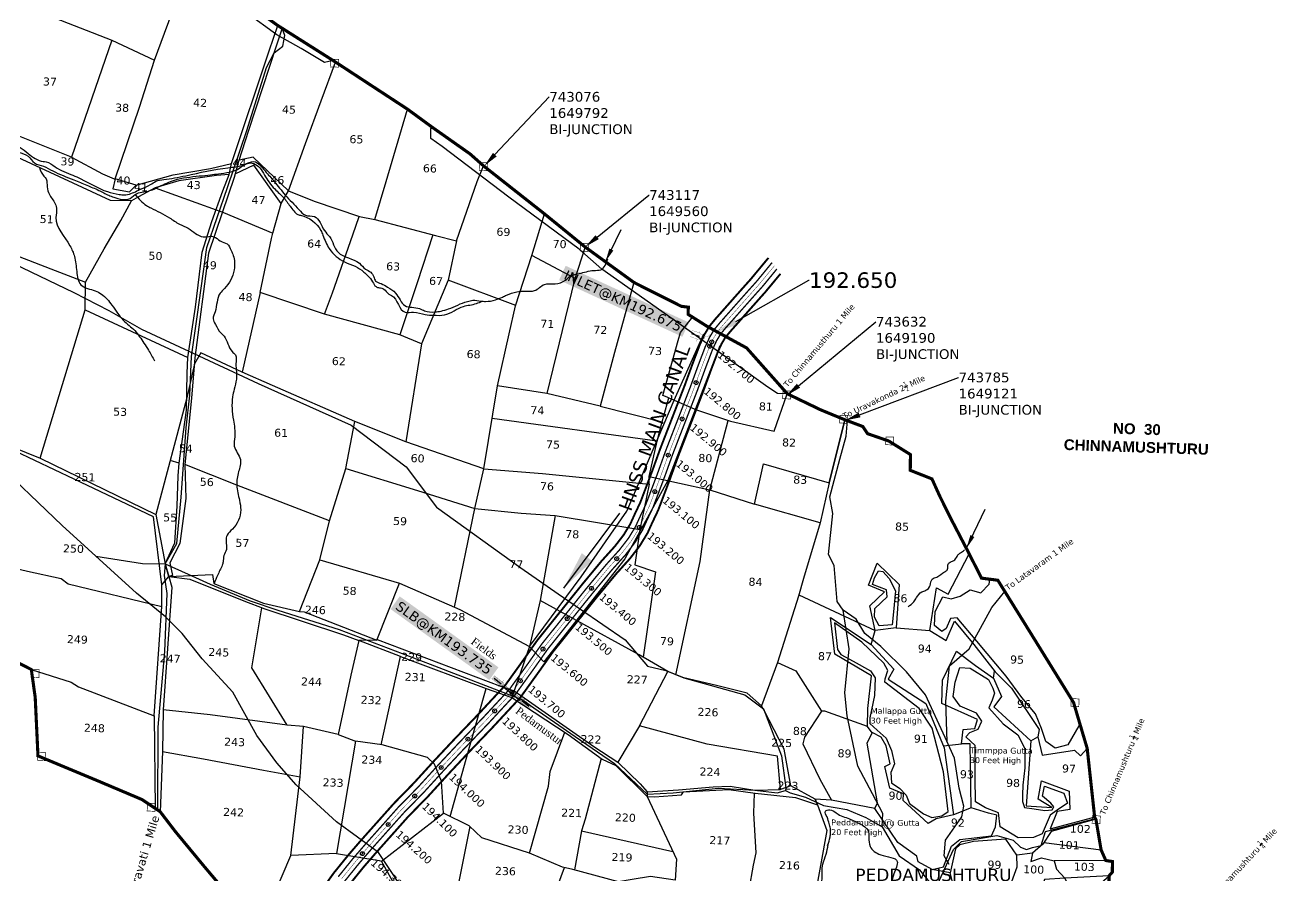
# Model space of a CAD drawing. Header units: inches. Extents: x 739758 to 748078, y 1645904 to 1651338.
# Drawn here: x 741675 to 744894, y 1647935 to 1650124 of the extents above; entities that cross this region are included whole.
import ezdxf
from ezdxf import colors
from ezdxf.entities.mleader import LeaderData, LeaderLine
from ezdxf.enums import TextEntityAlignment as Align
from ezdxf.math import Vec2, Vec3

# ---------------------------------------------------------------- set-up
doc = ezdxf.new("R2010")
doc.units = ezdxf.units.IN
doc.header["$MEASUREMENT"] = 0
doc.header["$PDMODE"] = 32
doc.header["$PDSIZE"] = 10
doc.linetypes.add('ACAD_ISO02W100', pattern=[15, 12, -3])
doc.linetypes.add('HIDDEN2', pattern=[0.1875, 0.125, -0.0625])
for name, color, linetype in [('CANAL1', 1, 'Continuous'), ('CSMark', 72, 'Continuous'), ('HILL', 223, 'Continuous'), ('PLOT', 7, 'Continuous'), ('PLOT NO', 7, 'Continuous'), ('ROADS', 6, 'Continuous'), ('STRUCTURE', 5, 'Continuous'), ('TANKS-STREAM', 4, 'Continuous'), ('VILLAGE', 30, 'Continuous'), ('VILLAGE BOUNDRY', 5, 'Continuous'), ('VILLAGE STONES', 240, 'Continuous')]:
    doc.layers.add(name, color=color, linetype=linetype)
doc.styles.get("Standard").update_dxf_attribs({"font": 'verdana_0.ttf'})
doc.styles.add('style1', font='romantic_0.ttf')
doc.dimstyles.get("Standard").update_dxf_attribs({"dimtxt": 0.18, "dimasz": 35, "dimexe": 0.18, "dimexo": 0.0625, "dimgap": 0.09, "dimtad": 0, "dimtih": 1, "dimtoh": 1, "dimdec": 4, "dimzin": 0, "dimdsep": 46, "dimtxsty": 'Standard', "dimcen": 0.09, "dimadec": 0, "dimazin": 0, "dimtfac": 1, "dimtdec": 4, "dimtofl": 0, "dimtmove": 0, "dimatfit": 3, "dimfxl": 0, "dimtolj": 1, "dimtzin": 0, "dimarcsym": 0})

# ---------------------------------------------------------------- blocks, each defined once
blk = doc.blocks.new('SLB')
at = {"layer": 'STRUCTURE'}
h = blk.add_hatch(dxfattribs=at)
h.set_pattern_fill('DOTS', color=6, scale=20, angle=320.3722, style=0)
h.set_pattern_definition([(320.372247934, (-159.4327, -72.9564), (1.2786241598, 0.5641323054), [0, -1.25])])
h.paths.add_polyline_path([(769699.5, 1706871.1), (769699.5, 1706861.1), (769729.1, 1706861.1), (769732.1, 1706863.1), (769792.1, 1706863.1), (769795.1, 1706861.1), (769824.7, 1706861.1), (769824.7, 1706871.1), (769795.1, 1706871.1), (769792.1, 1706869.1), (769732.1, 1706869.1), (769729.1, 1706871.1)])
at = {"layer": 'STRUCTURE', "color": 6, "linetype": 'ACAD_ISO02W100', "ltscale": 0.5, "const_width": 0.5}
for points in [[(769699.5, 1706871.1), (769729.1, 1706871.1)], [(769699.5, 1706861.1), (769729.1, 1706861.1)], [(769795.1, 1706871.1), (769824.7, 1706871.1)], [(769795.1, 1706861.1), (769824.7, 1706861.1)]]:
    blk.add_lwpolyline(points, dxfattribs=at)
at = {"layer": 'STRUCTURE', "color": 6, "const_width": 0.628}
for points in [[(769726.1, 1706877.1), (769726.1, 1706873.1), (769732.1, 1706869.1), (769792.1, 1706869.1), (769798.1, 1706873.1), (769798.1, 1706877.1)], [(769726.1, 1706855.1), (769726.1, 1706859.1), (769732.1, 1706863.1), (769792.1, 1706863.1), (769798.1, 1706859.1), (769798.1, 1706855.1)]]:
    blk.add_lwpolyline(points, dxfattribs=at)
at = {"layer": 'STRUCTURE', "color": 6}
blk.add_lwpolyline([(769732.1, 1706863.1), (769792.1, 1706863.1)], dxfattribs=at)
blk.add_lwpolyline([(769732.1, 1706863.1), (769792.1, 1706863.1)], dxfattribs=at)
at = {"layer": 'STRUCTURE', "color": 0}
blk.add_circle((769762.1, 1706866.1), 1.24, dxfattribs=at)
for points in [[(769703.8, 1706866), (769726.7, 1706866)], [(769818.6, 1706865.8), (769795.7, 1706865.8)]]:
    blk.add_leader(points, dimstyle='Standard', override={"dimasz": 10, "dimgap": 0.09, "dimtad": 0}, dxfattribs=at)
blk = doc.blocks.new('IN')
at = {"layer": 'STRUCTURE', "color": 190, "const_width": 0.5}
for points in [[(763871.3, 1696666), (763849.3, 1696666)], [(763895.1, 1696672), (763895.1, 1696668), (763889.1, 1696664), (763881.7, 1696664), (763874.3, 1696664), (763868.3, 1696668), (763868.3, 1696672)], [(763868.3, 1696643.2), (763868.3, 1696647.2), (763874.3, 1696651.2), (763881.7, 1696651.2), (763881.7, 1696651.2), (763881.7, 1696651.2), (763889.1, 1696651.2), (763895.1, 1696647.2), (763895.1, 1696643.2)], [(763871.3, 1696649.2), (763849.3, 1696649.2)]]:
    blk.add_lwpolyline(points, dxfattribs=at)
at = {"layer": 'STRUCTURE', "color": 0}
blk.add_circle((763881.7, 1696657.6), 2.11, dxfattribs=at)
blk.add_leader([(763872.7, 1696657.6), (763851.2, 1696657.6)], dimstyle='Standard', override={"dimasz": 10, "dimgap": 0.09, "dimtad": 0}, dxfattribs=at)

msp = doc.modelspace()

# ---------------------------------------------------------------- hatches: boundary and pattern name
at = {"layer": 'VILLAGE STONES'}
h = msp.add_hatch(color=256, dxfattribs=at)
edge = h.paths.add_edge_path(flags=16)
edge.add_arc((743894.9, 1648068.5), 11.3, -6.958, 353.042)
edge = h.paths.add_edge_path()
edge.add_arc((743894.9, 1648068.5), 12.7, -6.958, 353.042)

# ---------------------------------------------------------------- linework, layer by layer
at = {"color": 3}
for p in [(743435.8, 1649297.7), (743400.6, 1649204.1), (743364.9, 1649110.7), (743329, 1649017.4), (743294.5, 1648923.5), (743255, 1648831.7), (743196.6, 1648751), (743131.8, 1648674.8), (743069.1, 1648596.9), (743007, 1648518.6), (742949, 1648437.1), (742882.7, 1648359.5), (742813.9, 1648286.8), (742745.2, 1648214), (742677.2, 1648140.5), (742608.9, 1648067.4), (742542.6, 1647992.4)]:
    msp.add_point(p, dxfattribs=at)
at = {"layer": 'CANAL1', "color": 1, "const_width": 5}
for points in [[(743587, 1649525), (743582.2, 1649519.6), (743540.8, 1649469.7), (743519.8, 1649446.3), (743450.6, 1649368.1), (743434.8, 1649349), (743422.1, 1649327.6), (743410.5, 1649302.4), (743391.1, 1649251.2), (743372, 1649198.5), (743344.9, 1649128.1), (743307.8, 1649032.2), (743286.9, 1648974.1), (743257.1, 1648895.5), (743242.7, 1648865.2), (743231.6, 1648840.6), (743214.7, 1648812.7), (743191.9, 1648783.1), (743157.5, 1648745), (743108, 1648685.3), (742992.3, 1648541.2), (742954.9, 1648488.2), (742909.4, 1648424.9), (742864.4, 1648376.5), (742841.9, 1648352.2), (742775.7, 1648283.1), (742728.5, 1648232.7), (742674.8, 1648173.8), (742623.4, 1648121.2), (742574.1, 1648065.9), (742540.1, 1648027.8), (742507, 1647989.5), (742468.6, 1647942.1), (742420.7, 1647875)], [(743617.7, 1649484.1), (743578.7, 1649437.1), (743557.2, 1649413), (743488.6, 1649335.5), (743475.7, 1649320.1), (743466.4, 1649304.3), (743456.6, 1649283.1), (743438, 1649233.8), (743418.8, 1649181), (743391.5, 1649110.1), (743354.6, 1649014.7), (743333.8, 1648956.8), (743303.2, 1648875.9), (743288.1, 1648844.1), (743275.9, 1648817.2), (743256, 1648784.4), (743230.3, 1648751.1), (743195.3, 1648712.3), (743146.7, 1648653.7), (743032.3, 1648511.1), (742995.6, 1648459.2), (742948.1, 1648393.2), (742901, 1648342.5), (742878.2, 1648317.9), (742812, 1648248.7), (742765.2, 1648198.7), (742711.2, 1648139.5), (742659.9, 1648087.1), (742611.4, 1648032.6), (742577.7, 1647994.8), (742545.3, 1647957.4), (742508.4, 1647911.8)]]:
    msp.add_lwpolyline(points, dxfattribs=at)
at = {"layer": 'CANAL1', "color": 5, "const_width": 3.5}
for points in [[(743596.1, 1649512.8), (743593.5, 1649509.8), (743557.2, 1649465.5), (743531, 1649436.3), (743462, 1649358.3), (743447.1, 1649340.4), (743435.4, 1649320.6), (743424.3, 1649296.6), (743405.2, 1649246), (743386, 1649193.3), (743358.9, 1649122.7), (743321.8, 1649027), (743301, 1648968.9), (743271, 1648889.6), (743256.3, 1648858.8), (743244.9, 1648833.6), (743227.1, 1648804.2), (743203.4, 1648773.5), (743168.9, 1648735.2), (743119.6, 1648675.8), (743004.3, 1648532.2), (742967.1, 1648479.5), (742921, 1648415.4), (742875.4, 1648366.3), (742852.8, 1648341.9), (742786.6, 1648272.8), (742739.5, 1648222.5), (742685.8, 1648163.5), (742634.3, 1648111), (742585.3, 1648055.9), (742551.4, 1648017.9), (742518.5, 1647979.9), (742480.6, 1647933)], [(742496.5, 1647920.9), (742533.8, 1647967), (742566.4, 1648004.7), (742600.2, 1648042.6), (742649, 1648097.3), (742700.3, 1648149.8), (742754.2, 1648208.9), (742801.1, 1648259), (742867.3, 1648328.2), (742890, 1648352.7), (742936.5, 1648402.7), (742983.4, 1648467.9), (743020.3, 1648520.1), (743135.1, 1648663.2), (743184, 1648722.1), (743218.8, 1648760.7), (743243.6, 1648792.9), (743262.6, 1648824.2), (743274.5, 1648850.4), (743289.4, 1648881.7), (743319.8, 1648962), (743340.6, 1649020), (743377.5, 1649115.5), (743404.8, 1649186.3), (743423.9, 1649239), (743442.8, 1649288.9), (743453.1, 1649311.3), (743463.5, 1649328.8), (743477.2, 1649345.3), (743546, 1649423), (743572.4, 1649452.5), (743608.4, 1649496.5)]]:
    msp.add_lwpolyline(points, dxfattribs=at)
at = {"layer": 'CANAL1', "color": 1, "linetype": 'HIDDEN2', "ltscale": 100, "const_width": 1}
msp.add_lwpolyline([(743602.3, 1649504.6), (743601.1, 1649503.3), (743559.8, 1649453.4), (743538.5, 1649429.6), (743469.6, 1649351.8), (743455.3, 1649334.6), (743444.2, 1649315.9), (743433.6, 1649292.8), (743414.5, 1649242.5), (743395.4, 1649189.8), (743368.2, 1649119.1), (743331.2, 1649023.5), (743310.4, 1648965.5), (743280.2, 1648885.7), (743265.4, 1648854.6), (743253.8, 1648828.9), (743235.3, 1648798.5), (743211.1, 1648767.1), (743176.4, 1648728.6), (743127.3, 1648669.5), (743012.3, 1648526.1), (742975.2, 1648473.7), (742928.7, 1648409), (742882.7, 1648359.5), (742882.7, 1648359.5), (742860.1, 1648335.1), (742793.8, 1648265.9), (742746.8, 1648215.7), (742693, 1648156.7), (742641.7, 1648104.1), (742592.7, 1648049.2), (742558.9, 1648011.3), (742526.2, 1647973.4), (742488.5, 1647927)], dxfattribs=at)
at = {"layer": 'HILL'}
for points in [[(743871.8, 1648578.2), (743859.7, 1648600.7), (743860.4, 1648623.4), (743892.3, 1648652.6), (743889.9, 1648670.7), (743854.3, 1648684.8), (743859.5, 1648702.1), (743869.4, 1648719.8), (743880.7, 1648717.9), (743897.6, 1648700.3), (743913.5, 1648668.4), (743908, 1648614), (743904.7, 1648581.2), (743871.8, 1648578.2)], [(744384.5, 1648321.4), (744356.5, 1648272.4), (744323.8, 1648263.7), (744300.2, 1648280.5), (744288.5, 1648314.4), (744273.8, 1648352.4), (744238.2, 1648393.8), (744197.8, 1648448.7), (744122.2, 1648539.3), (744072, 1648599.3), (744055.2, 1648597.2), (744044, 1648571.8), (744032.4, 1648563.5), (744013.9, 1648579), (744015.1, 1648615.5), (744034.9, 1648652.9), (744056.9, 1648648.1), (744079.8, 1648655), (744105.5, 1648670.6), (744132.5, 1648663), (744154.4, 1648685.9), (744156.1, 1648698.3)], [(744048.5, 1648100.7), (744036.6, 1648203), (744008, 1648315.2), (743974.7, 1648365.7), (743886.4, 1648433.6), (743886.7, 1648442.3), (743894.1, 1648463.7), (743883.4, 1648482.6), (743827.1, 1648536), (743756.2, 1648586.2), (743764.7, 1648517.5), (743772.5, 1648504.9), (743804.3, 1648487.3), (743849.3, 1648462.5), (743861.1, 1648444.7), (743859.5, 1648399), (743847.8, 1648341.7), (743847.3, 1648326.8), (743866.7, 1648309.7), (743889.4, 1648289.8), (743903.1, 1648257.5), (743910.7, 1648223.8), (743901.6, 1648200.9), (743903.3, 1648174.6), (743925, 1648160), (743940.8, 1648142.9), (743949.4, 1648121.6), (743985.5, 1648095.1), (744007.3, 1648085.1), (744032.7, 1648089.9), (744048.5, 1648100.7)], [(744313.3, 1648122), (744291.3, 1648140.3), (744296.3, 1648165.8), (744346.1, 1648148.2), (744355.5, 1648122.1), (744329.2, 1648104), (744310.9, 1648091.4), (744290.6, 1648043), (744268.1, 1648033.5), (744229, 1648032.8), (744182.6, 1648061.1), (744178.1, 1648097.3), (744145.1, 1648110.3), (744118.9, 1648125.6), (744118.4, 1648188.4), (744118, 1648247.6), (744118.2, 1648270.7), (744094.2, 1648292.7), (744104.5, 1648303.9), (744125.7, 1648312.2), (744135.7, 1648332.9), (744122, 1648354), (744079.9, 1648371.4), (744061.7, 1648396.7), (744067.1, 1648433.6), (744079.2, 1648470.8), (744105.9, 1648469.8), (744152.2, 1648440.5), (744163.8, 1648417.9), (744168, 1648404.9), (744161.8, 1648387.1), (744153.9, 1648367.3), (744190.6, 1648326.4), (744228.2, 1648298.4), (744246.1, 1648262.8), (744245.9, 1648212.9), (744240.8, 1648168.8), (744240.4, 1648143.6), (744240.4, 1648126.1), (744245.5, 1648111), (744270.1, 1648107.5), (744297.8, 1648103.5), (744316.4, 1648105.4), (744320.7, 1648113), (744313.3, 1648122)]]:
    msp.add_lwpolyline(points, dxfattribs=at)
msp.add_spline([(743738.9, 1648013.6), (743745.2, 1648035.4), (743746.4, 1648046.6), (743746.4, 1648057.1), (743743, 1648069.5), (743737.4, 1648086.7), (743733.6, 1648101.4), (743744.5, 1648105.1), (743760.6, 1648097.6), (743765.9, 1648093.5), (743782, 1648086.4), (743798.9, 1648080.4), (743822.6, 1648068.7), (743842.8, 1648052.2), (743845.1, 1648034.2), (743848.5, 1648011), (743875.5, 1647989.6), (743917.9, 1647972.4), (743909, 1647940.2), (743898.9, 1647900.5), (743888.7, 1647882.5), (743882.3, 1647859.6), (743876, 1647835.6), (743867, 1647799.4), (743886.1, 1647785.5), (743901.9, 1647789.6), (743915, 1647791.1), (743939, 1647789.6), (743974.3, 1647776.5), (744001.7, 1647768.2), (744004.7, 1647750.6), (743973.9, 1647719.5), (743971.7, 1647704.9), (743966.8, 1647698.9), (743946.9, 1647694.4), (743922.9, 1647693.6), (743880.5, 1647697.4), (743863.6, 1647704.9), (743826.4, 1647719.5), (743814.4, 1647729.6), (743803.5, 1647745.4), (743804.6, 1647769.7), (743760.3, 1647782.9), (743745, 1647793.4), (743722.6, 1647832.6), (743719.3, 1647863), (743720.8, 1647880.2), (743723.4, 1647906.8), (743724.5, 1647927.8), (743726.8, 1647965.1), (743735.1, 1647990.6), (743740.3, 1648015.7)], degree=3, dxfattribs=at)
at = {"layer": 'PLOT'}
for points in [[(742199.9, 1649739.8), (742167.8, 1649736.7), (742070.6, 1649723.6), (742009.3, 1649705.1), (741966.8, 1649681.8), (741948.7, 1649671.9), (741894.4, 1649673), (741667.9, 1649778), (741569.5, 1649821.5), (741376.6, 1649884.2), (741301.3, 1649896.5), (741194.9, 1649960.3), (741113.6, 1650006.9), (741056.2, 1650044.3), (740983.3, 1650154.4), (740932.3, 1650200.9), (740914.6, 1650209.2), (740846.3, 1650273.3), (740810.9, 1650307.5)], [(741735.6, 1650148.8), (741898.1, 1650085.1), (742007.6, 1650033.5), (742070.5, 1650203.3), (742102.7, 1650279.4)], [(741960.6, 1649712.4), (742055.7, 1649738.5), (742152, 1649754.8), (742206, 1649767.9), (742302.8, 1650058), (742324.8, 1650122.8)], [(742336, 1650115.8), (742320.7, 1650069.7), (742250, 1649852.3), (742224.1, 1649772.9), (742212.4, 1649731.6), (742181.6, 1649641.1), (742146.6, 1649537.2), (742111.7, 1649267.7), (742103.5, 1649164), (742085.9, 1648993.2), (742088.6, 1648905.6), (742073.3, 1648789.8), (742047.4, 1648740.2), (742054, 1648707.6), (742044.7, 1648705.3), (742035.5, 1648738), (742060, 1648792.3), (742066.3, 1648886.3), (742068.9, 1648964.4), (742071.1, 1648997.3), (742090.1, 1649133), (742092.3, 1649228.2), (742093.7, 1649268.8), (742113.1, 1649397.9), (742130.2, 1649539.9), (742155.6, 1649618.8), (742184, 1649697.6), (742199.9, 1649739.8), (742206, 1649767.9)], [(741898.1, 1650085.1), (741794.2, 1649784.5), (741587.5, 1649866.7)], [(741794.2, 1649784.5), (741874.6, 1649741.6), (741904, 1649728.7), (741907.1, 1649728.1), (741969.5, 1649912.9), (742007.6, 1650033.5)], [(742352.3, 1649697.5), (742396.6, 1649819), (742436.6, 1649928.8), (742473.8, 1650028.5)], [(742352.3, 1649697.5), (742418.3, 1649671.1), (742535.4, 1649631.1), (742574.7, 1649623.5), (742603.8, 1649721.4), (742658.9, 1649907.3)], [(742333.7, 1649665.2), (742352.3, 1649697.5), (742262.1, 1649784.5), (742225.3, 1649776.3)], [(742009.3, 1649705.1), (742166.3, 1649648.5), (742185.6, 1649642), (742312.6, 1649588.2), (742333.7, 1649665.2), (742263, 1649763.9), (742214.9, 1649740.4)], [(742574.7, 1649623.5), (742730.3, 1649582.2), (742784.9, 1649568.5), (742838, 1649721.6), (742854.3, 1649761.5)], [(741907.1, 1649728.1), (741900.6, 1649702.6), (741943.5, 1649695), (741960.6, 1649712.4), (741907.1, 1649728.1)], [(742006.7, 1648346.8), (742026.6, 1648628.2), (742027, 1648683.8), (742005.6, 1648859), (741801.5, 1648955.5), (741699.8, 1649003.6), (741598.6, 1649051.4), (741460.3, 1649139.6), (741379.8, 1649222.6), (741305.8, 1649298.9), (741196.2, 1649409.5), (741057.2, 1649530.6), (740955.3, 1649619.4), (740819.6, 1649702.4)], [(741515.1, 1649584), (741741.2, 1649497), (741830.6, 1649462.6), (741878.8, 1649548.4), (741921.5, 1649621.1), (741948.7, 1649671.9)], [(742445, 1649380.4), (742465.9, 1649435.3), (742517.8, 1649584.3), (742534, 1649631.5)], [(742855, 1648981.9), (742889.6, 1649195.9), (742920.4, 1649329.2), (742936.7, 1649401.2), (742978.7, 1649531), (743011, 1649638)], [(742784.9, 1649568.5), (742763, 1649467.9), (742694.6, 1649303.9), (742638.5, 1649327.3), (742445, 1649380.4), (742280.1, 1649435.9), (742309, 1649574.9), (742312.6, 1649588.2)], [(742723.8, 1649583.9), (742683.5, 1649460.8), (742638.5, 1649327.3)], [(743115.2, 1649553.1), (743088.3, 1649468.6), (743017.1, 1649176.1), (742889.6, 1649195.9)], [(743089.4, 1649472), (742978.7, 1649531)], [(741713.8, 1649010), (741794.4, 1649275.4), (741829.9, 1649391.5), (741830.6, 1649462.6)], [(742937.3, 1649402.9), (742763, 1649467.9)], [(743240.8, 1649461.8), (743190.6, 1649281.9), (743154.4, 1649143.1), (743017.1, 1649176.1)], [(742280.1, 1649435.9), (742233, 1649231.1), (742127.1, 1649281), (742110.5, 1649252.4), (742090.9, 1649164.9), (742011.5, 1648865), (742035.5, 1648738), (742044.7, 1648705.3), (742052.5, 1648677.7), (742030.4, 1648361.9), (742028.3, 1648255.5), (742022.5, 1648100.3)], [(741829.9, 1649391.5), (742093.7, 1649268.8)], [(743280.4, 1648943.2), (743279.6, 1648962.8), (743300.6, 1649053.2), (743313.2, 1649103.2), (743330.2, 1649164.9), (743314.9, 1649170.6), (743354.8, 1649312.8), (743360.3, 1649332.6), (743391.4, 1649372.7)], [(742694.6, 1649303.9), (742654.6, 1649051.5), (742523.1, 1649104.4)], [(742380.8, 1648615.1), (742433.2, 1648748.2), (742457.7, 1648848.2), (742499.9, 1648983.2), (742523.1, 1649104.4), (742311.1, 1649197.1), (742233, 1649231.1)], [(743330.2, 1649164.9), (743401.7, 1649134.2), (743489.3, 1649104.9), (743601.6, 1649079.5), (743635.2, 1649175.4)], [(743154.4, 1649143.1), (743313.2, 1649103.2)], [(743300.6, 1649053.2), (742876, 1649111.7)], [(743279.6, 1648962.8), (743436.4, 1648928.6), (743483.1, 1649107)], [(743436.4, 1648928.6), (743551, 1648891.8), (743574, 1648995), (743742.8, 1648946.5), (743783.2, 1649108.5)], [(743783.2, 1649108.5), (743742.8, 1648946.5)], [(741605.1, 1649053.8), (741713.8, 1649010), (742011.5, 1648865)], [(742499.9, 1648983.2), (742684.3, 1648926.5), (742832, 1648880.2), (742855, 1648981.9), (742654.6, 1649051.5)], [(742071.1, 1648997.3), (742048.1, 1649003.4)], [(742457.7, 1648848.2), (742219.5, 1648940.2), (742085.9, 1648993.2)], [(742855, 1648981.9), (743006, 1648970.1), (743280.4, 1648943.2), (743256, 1648826.4)], [(743742.8, 1648946.5), (743719.7, 1648843.8), (743551, 1648891.8)], [(743348.6, 1648452.7), (743411.1, 1648744.2), (743436.4, 1648928.6)], [(742779.8, 1648626.5), (742832, 1648880.2), (742951, 1648868), (743038.3, 1648861.9), (743256, 1648826.4), (743243, 1648735.5), (743296.4, 1648717.7), (743264.5, 1648497.8)], [(743038.3, 1648861.9), (742999.7, 1648643.9)], [(743719.7, 1648843.8), (743677.3, 1648700.6), (743663.7, 1648654.9), (743609.7, 1648484.2), (743568.8, 1648372.8)], [(741511.1, 1648556.4), (741557.7, 1648748.1), (741681.2, 1648719.2), (741768.1, 1648700.3), (741785.6, 1648686.3), (742026.6, 1648628.2)], [(742433.2, 1648748.2), (742637.6, 1648688.2), (742793.3, 1648620.6), (742972.3, 1648524.9), (742927.1, 1648394.2)], [(743914.8, 1648573.1), (744001.6, 1648566), (744019.2, 1648676.1), (744049, 1648659.7), (744102.8, 1648764)], [(743664.7, 1648658.3), (743861.1, 1648566.2), (743847.3, 1648630), (743885.1, 1648666.3), (743843.9, 1648682.6), (743866.4, 1648739.3), (743922.8, 1648685.1), (743914.8, 1648573.1), (743861.1, 1648566.2)], [(742027, 1648683.8), (742044.7, 1648705.3), (742157.1, 1648710.7), (742160.4, 1648687.5), (742288.4, 1648636.3), (742380.8, 1648615.1), (742393.1, 1648614.2), (742579.6, 1648541.9), (742533.7, 1648540.4)], [(742044.7, 1648705.3), (742099, 1648698.8), (742241.7, 1648640.9), (742287, 1648624.1)], [(742579.6, 1648541.9), (742637.6, 1648688.2)], [(742349.2, 1648322.5), (742258, 1648470), (742283.9, 1648625.1), (742494.1, 1648555.6), (742533.7, 1648540.4), (742512.7, 1648451.5), (742480.2, 1648298.7), (742391.3, 1648319.8)], [(743644.5, 1648166.5), (743627.3, 1648261.2), (743576.1, 1648360.8), (743568.8, 1648372.8), (743532.3, 1648405.5), (743453.2, 1648425.2), (743369, 1648444.5), (743328.3, 1648460.8), (743254.6, 1648503.5), (743085.4, 1648596.7), (742999.7, 1648643.9), (742972.3, 1648524.9)], [(743841.3, 1648319.3), (743842.4, 1648366.1), (743852, 1648450.2), (743757.1, 1648505.9), (743746.4, 1648599.5), (743850.6, 1648530.5), (743909.2, 1648466.8), (743894.4, 1648441), (743991.6, 1648378.5), (744038.7, 1648264.7), (744062.6, 1648092), (744018, 1648082.2), (743997.5, 1648069.5), (743933.2, 1648128.8), (743933.8, 1648146.3), (743898.7, 1648160.9), (743886.2, 1648216.4), (743899.8, 1648223.1), (743889.1, 1648269.8), (743877, 1648292.3), (743853.8, 1648303.8)], [(744001.6, 1648566), (744043.5, 1648540.9), (744065.2, 1648590.6), (744115.2, 1648530.8), (744169.9, 1648459.9), (744212.2, 1648417.8), (744282.7, 1648311.5), (744279.5, 1648293), (744290.8, 1648245.8), (744374.1, 1648258.9), (744389, 1648244), (744406.4, 1648263.1)], [(743850.6, 1648530.5), (743861.1, 1648566.2)], [(742590.6, 1648272.6), (742640.9, 1648499.2), (742533.7, 1648540.4)], [(742580.3, 1648543.6), (742897.8, 1648423.5), (742933.1, 1648411.3), (743138, 1648268.1), (743199.7, 1648228.1), (743256.7, 1648171.9), (743275.1, 1648151.7), (743274.7, 1648139.4)], [(742640.9, 1648499.2), (742860.5, 1648417.6), (742927.1, 1648394.2), (743072.1, 1648298.7), (743159, 1648235.5), (743194, 1648218.8), (743274.7, 1648139.4), (743350, 1647978.3), (743346.6, 1647924.4), (743283.1, 1647933.7), (743236.5, 1647925.5), (743201.3, 1647919.5), (743084, 1647951.8), (743056.9, 1647957.9), (742972.7, 1647993.7), (742850, 1648033.4), (742817.1, 1648063.9), (742750.7, 1648096.5)], [(744036.6, 1648269.8), (744083.3, 1648275), (744087.1, 1648311.4), (744117.6, 1648314), (744124.5, 1648337.4), (744032.3, 1648378.7), (744034.3, 1648438.3), (744070.3, 1648513.3), (744119.5, 1648476.6), (744165.2, 1648444.1), (744168.2, 1648462.2)], [(741691.2, 1648466.1), (741793.5, 1648433.3), (741812.1, 1648421.4), (742006.7, 1648346.8), (742009.7, 1648108.8)], [(743255.1, 1648321.2), (743328.3, 1648460.8)], [(743609.7, 1648484.2), (743656.8, 1648463), (743723.3, 1648358.8), (743679.8, 1648291.8), (743675.1, 1648275), (743718.9, 1648184), (743748.9, 1648129.9), (743707.3, 1648132.9), (743712.5, 1648118.3), (743736.5, 1648051.6), (743704.1, 1647871.5)], [(744165.2, 1648444.1), (744185.8, 1648396.6), (744166.3, 1648370), (744261.1, 1648282.9), (744279.5, 1648293)], [(742767.9, 1648088), (742819.5, 1648272.3), (742860.5, 1648417.6)], [(742028.3, 1648255.5), (742133.7, 1648235.9), (742288, 1648207.3), (742382.9, 1648189.7), (742391.3, 1648319.8), (742349.2, 1648322.5), (742150.9, 1648349.1), (742030.4, 1648361.9)], [(743859.9, 1648108.1), (743867.1, 1648122.8), (743840.4, 1648276.6), (743853.7, 1648303.4), (743841.3, 1648319.3), (743731.5, 1648359.1), (743723.3, 1648358.8)], [(742480.2, 1648298.7), (742524.9, 1648281.3), (742476, 1647993.1), (742358.9, 1647987.3)], [(742972.7, 1647993.7), (743020.8, 1648166.1), (743025.7, 1648204), (743063.3, 1648304.5)], [(743275.1, 1648151.7), (743355.6, 1648156.7), (743444.3, 1648164), (743488.7, 1648166.1), (743552.1, 1648155.7), (743618.1, 1648157.5), (743610.2, 1648242.7), (743429, 1648273.6), (743255.1, 1648321.2), (743199.7, 1648228.1)], [(742476, 1647993.1), (742585.5, 1647975), (742591.6, 1647973.2), (742750.7, 1648096.5), (742746.3, 1648178.5), (742728.3, 1648222.3), (742710.3, 1648239.9), (742593.6, 1648272.2)], [(742593.6, 1648272.2), (742524.9, 1648281.3)], [(744108.1, 1648110.5), (744105.9, 1648274.8), (744083.3, 1648275)], [(744261.1, 1648282.9), (744249.3, 1648115.5), (744315.5, 1648111.1), (744280.2, 1648132.4), (744289, 1648180), (744360.2, 1648152.9), (744362.2, 1648105.9), (744329.6, 1648100.4), (744311.1, 1648056.2), (744421.2, 1648085.4), (744425.7, 1648085.9)], [(743156.9, 1648237.1), (743115.7, 1648081), (743106.4, 1648051.4), (743087.7, 1647950.8)], [(742289.2, 1647824.8), (742358.9, 1647987.3), (742382.9, 1648189.7)], [(743274.7, 1648139.4), (743293.7, 1648138.7), (743362.8, 1648143.6), (743368.2, 1648151.1), (743484.8, 1648157.5), (743552.4, 1648147.9), (743656.5, 1648136.7), (743712.5, 1648118.3), (743707.3, 1648132.9), (743644.5, 1648166.5), (743618.1, 1648157.5)], [(743525.8, 1647835.9), (743548.1, 1647962.8), (743554.9, 1647994.5), (743549.1, 1648096.1), (743550.9, 1648148.2)], [(744066.7, 1647892.6), (744054, 1647943), (744007.4, 1647951.8), (743972.1, 1647971.5), (743968.4, 1647985.5), (743919.2, 1648021.2), (743859.9, 1648108.1), (743748.9, 1648129.9)], [(744007.4, 1647951.8), (744037, 1647958.5), (744057.3, 1648011.3), (744079, 1648029.1), (744160.2, 1648038.2), (744170.2, 1648061), (744174.3, 1648091.2), (744152.4, 1648096.1), (744108.1, 1648110.5), (744062.6, 1648092)], [(744428.5, 1648080.8), (744407.5, 1648075.1), (744313.4, 1648049.4), (744292.2, 1648016.7), (744265.7, 1647993.9), (744225.9, 1647988.1), (744196.9, 1648029.2), (744113.8, 1648023.3), (744079.1, 1648015.2), (744067.9, 1648004.8), (744054, 1647943)], [(742818.9, 1648062.2), (742784.9, 1647890.5), (742767.8, 1647704.2), (742656, 1647688.5), (742415.6, 1647687.9)], [(743106.4, 1648051.4), (743341, 1647997.5)], [(744294.7, 1648020.6), (744442.2, 1648002)], [(742656, 1647688.5), (742654.2, 1647861), (742591.6, 1647973.2)], [(744066.7, 1647892.6), (744146, 1647878.6), (744206.3, 1647880.1), (744214.2, 1647886.6), (744230.8, 1647919.5), (744212.3, 1647920.6), (744226.4, 1647958.2), (744225.9, 1647988.1)], [(744265.7, 1647993.9), (744261.4, 1647971.9), (744288.5, 1647981.8), (744321.1, 1647973.5), (744327.1, 1647952.7), (744349, 1647929.3), (744380.7, 1647863.4), (744462.7, 1647935.3), (744349, 1647929.3), (744296.3, 1647925.5), (744287.1, 1647894.9), (744214.2, 1647886.6)], [(744454.3, 1647974.7), (744321.1, 1647973.5)], [(742654.2, 1647861), (742784.9, 1647890.5), (743016.7, 1647834.2), (743062, 1647956.8)]]:
    msp.add_lwpolyline(points, dxfattribs=at)
at = {"layer": 'ROADS'}
for points in [[(742463.6, 1650031.9), (742445.4, 1650027.9), (742384.9, 1650063.4), (742322.7, 1650098.5), (742244.9, 1650155.7), (742169.5, 1650209.7), (742147.4, 1650223.4), (742120.4, 1650246.9), (742113.5, 1650271.6)], [(741857.5, 1648757.7), (741857.5, 1648757.7), (741976.8, 1648738.5), (742035.5, 1648738), (742065.6, 1648790.5), (742076.3, 1648909.6), (742089.6, 1649087.8), (742098.6, 1649171.4), (742103.1, 1649271.6), (742118.6, 1649379.7), (742142.5, 1649551.3), (742196.1, 1649705.9), (742245.4, 1649852.5), (742295.7, 1650015), (742315.3, 1650052.9), (742338.2, 1650069.6), (742342.8, 1650096.8), (742336, 1650115.8)], [(742663.9, 1647875), (742583.7, 1647995.6), (742476.2, 1648074.5), (742372.3, 1648169.6), (742322.8, 1648225.9), (742271.1, 1648296.6), (742209, 1648407.8), (742130.1, 1648493.9), (742078.8, 1648558.5), (742036.5, 1648601.6), (741961.9, 1648662.8), (741770.7, 1648836.6), (741585.7, 1649013.3), (741501.1, 1649113.6), (741464.8, 1649151.2), (741314.8, 1649295.3), (741034.8, 1649566.4), (740947.9, 1649630.1), (740800.9, 1649727.2), (740608.7, 1649868.2), (740499.7, 1649952.1), (740463.2, 1649969.3), (740433.6, 1649970.1)], [(743635.2, 1649175.4), (743610.1, 1649176.3), (743585.4, 1649192.2), (743370.9, 1649346.3), (743158.4, 1649496.1), (743099.8, 1649547.5), (742919.5, 1649680.8), (742747.9, 1649811.2), (742718.3, 1649832.3), (742718.6, 1649857), (742721.7, 1649861.4)], [(741512.3, 1649574.1), (741800.4, 1649435.8), (741890.9, 1649389.5), (741974.7, 1649341.8), (742096.2, 1649285.2), (742274.3, 1649202.1), (742513.5, 1649094.4), (742655, 1648987.2), (742733.3, 1648883.6), (742950.4, 1648728), (743045.9, 1648660.4), (743218.4, 1648542.3), (743275.8, 1648475), (743323, 1648463.9), (743369, 1648444.5), (743526, 1648400.6), (743573.7, 1648364.7), (743620.5, 1648243.9), (743631.3, 1648162), (743631, 1648154.5)], [(742972.3, 1648524.9), (743105.5, 1648704.7), (743223, 1648873.6), (743302.8, 1649061.9), (743344.5, 1649158.8), (743420.2, 1649329.9)], [(743461.9, 1649298.8), (743327.8, 1648952.3), (743217.8, 1648750.8), (743009.5, 1648486.1), (742972.3, 1648524.9)], [(743631, 1648154.5), (743643, 1648148.5), (743682.3, 1648137.9), (743728.4, 1648116.2), (743788.3, 1648105.9), (743837.5, 1648085.7), (743879.4, 1648061.1), (743880.6, 1648095.6), (743854, 1648146.4), (743816.3, 1648217.7), (743789.3, 1648346.8), (743783, 1648406.2), (743794.1, 1648519.6), (743778.9, 1648618.4), (743763.8, 1648641.1), (743755.6, 1648734), (743741.1, 1648761.8), (743752.4, 1648867.4), (743744.6, 1648910.4), (743770.6, 1649007.3), (743786.5, 1649066.5), (743789.6, 1649096.8), (743788.7, 1649106.4)], [(742035.5, 1648738), (742032.4, 1648707.8), (742039.6, 1648661.2), (742033.5, 1648512.1), (742016.5, 1648317.6), (742015.8, 1648104.8)], [(742035.5, 1648738), (742094.3, 1648711.3), (742151.4, 1648685.7), (742253.6, 1648643.1), (742325.4, 1648619), (742482.7, 1648568.9), (742716.5, 1648480.1), (742952.2, 1648388.7), (743089.5, 1648293.9), (743191.1, 1648224.6), (743274.9, 1648145.6), (743341.9, 1648148.4), (743458.1, 1648160.9), (743552.1, 1648155.7), (743609.1, 1648149.1), (743631, 1648154.5)], [(744046.7, 1648279.6), (744042.8, 1648384.5), (744052.3, 1648475.8), (744102.9, 1648519.4), (744161.6, 1648625.5), (744194.3, 1648667.1)], [(744051.1, 1647964.7), (744038.5, 1647986.7), (744041.9, 1648026.8), (744084.1, 1648087.1), (744089.1, 1648114.2), (744076.8, 1648161), (744065.6, 1648238), (744041.6, 1648290.8), (743990.8, 1648401.2), (743941.9, 1648460), (743875.6, 1648525.6), (743834.6, 1648558.4), (743812.1, 1648595.7), (743778.9, 1648618.4)], [(744013.9, 1647871.9), (744022.6, 1647914.7), (744062.2, 1648003.4), (744083, 1648023.8), (744174.1, 1648039.3), (744215.9, 1648027), (744234.8, 1648008.9), (744250.6, 1648003.2), (744265.7, 1648008.3), (744287.9, 1648013), (744299.5, 1648048.9), (744427.4, 1648082.7)], [(743879.4, 1648061.1), (743922.7, 1647987.1), (743975.5, 1647950.3), (744000.2, 1647920.1)]]:
    msp.add_lwpolyline(points, dxfattribs=at)
at = {"layer": 'STRUCTURE', "color": 0}
for p in [(743441, 1649308.9), (742927, 1648407.1)]:
    msp.add_point(p, dxfattribs=at)
at = {"layer": 'TANKS-STREAM'}
for points in [[(740400.5, 1650818), (740402.7, 1650792.7), (740422.2, 1650760.3), (740424.6, 1650740.2), (740429.1, 1650705.5), (740439.4, 1650674.3), (740446.9, 1650654.5), (740453, 1650634.7), (740456.7, 1650608.8), (740468.8, 1650569.8), (740479, 1650547.2), (740513.7, 1650528.7), (740526, 1650511.2), (740583.2, 1650453.7), (740609.9, 1650435.8), (740619.1, 1650436), (740650.9, 1650421.3), (740670.1, 1650420.9), (740733.8, 1650401.7), (740753.6, 1650392.8), (740765.5, 1650381.1), (740777.8, 1650362.7), (740791, 1650348.6), (740818.1, 1650330.5), (740880.1, 1650269.6), (740898.5, 1650248.9), (740916, 1650234.9), (740952.1, 1650208.5), (740981.5, 1650179.2), (740997.5, 1650165.2), (741012.6, 1650140), (741046.7, 1650099.2), (741063.7, 1650068.8), (741081.6, 1650050.7), (741101.4, 1650040.7), (741157.7, 1650001.8), (741178.4, 1649989.2), (741222.2, 1649959.9), (741244.8, 1649944.2), (741265.7, 1649937.3), (741306.2, 1649915.9), (741359.7, 1649903.3), (741411.9, 1649894.3), (741449.2, 1649885.8), (741484.9, 1649875.8), (741517.5, 1649862.9), (741575.1, 1649848.6), (741601.6, 1649841), (741622.8, 1649827.9), (741641.5, 1649820.6), (741682.8, 1649793.9), (741721.8, 1649773), (741729, 1649772.3), (741752.2, 1649759.1), (741798.3, 1649737.5), (741818.1, 1649728.6), (741886.9, 1649695.4), (741917.1, 1649688.2), (741924.2, 1649687.4), (741943.3, 1649689.3), (741974.2, 1649702.7), (741997.7, 1649713.7), (742011.4, 1649722), (742031.6, 1649726.5), (742059, 1649730.7), (742088.6, 1649736.4), (742196.8, 1649756.9), (742238.3, 1649764.7), (742263.8, 1649772.6), (742292.3, 1649748.5), (742315.6, 1649721.9), (742344.2, 1649686.5), (742379.5, 1649649.2), (742396, 1649634.8), (742419, 1649631.4), (742445.1, 1649595), (742457.9, 1649579.6), (742480.2, 1649539.3), (742534.9, 1649511.1), (742550.8, 1649496.2), (742563.9, 1649488), (742571.8, 1649476.4), (742576.6, 1649465.5), (742590.7, 1649458.8), (742607.4, 1649450), (742628, 1649434.4), (742652.1, 1649402.1), (742689.5, 1649394.7), (742702.6, 1649388.6), (742728.8, 1649385.9), (742744.8, 1649388.2), (742764.1, 1649393.7), (742812.6, 1649413.1), (742826.6, 1649415.8), (742847.6, 1649414), (742859.4, 1649413.1), (742884.8, 1649416.9), (742902.5, 1649424), (742913.5, 1649429.3), (742939.5, 1649437.6), (742962.2, 1649439.4), (742985.4, 1649440.7), (743010.7, 1649456.8), (743038, 1649458.5), (743065.1, 1649467.9), (743077.8, 1649478.2), (743100.2, 1649484.7), (743137.5, 1649492.7), (743155.6, 1649494.6), (743173.5, 1649522.8)], [(740357.7, 1649628.1), (740373.2, 1649638.8), (740387.4, 1649657.3), (740399.8, 1649663.7), (740428.3, 1649670.4), (740462.9, 1649688.3), (740483.9, 1649713.3), (740506.4, 1649741.4), (740530.5, 1649768.3), (740545.7, 1649792), (740574.7, 1649826), (740594.2, 1649854.2), (740608.6, 1649868.1), (740644.9, 1649874.1), (740671, 1649872.7), (740712.9, 1649880), (740744.5, 1649870.2), (740765.9, 1649862.2), (740784.9, 1649861.6), (740820.3, 1649873.8), (740841.4, 1649904.4), (740877, 1649922.8), (740905.6, 1650004.2), (740934.9, 1650034.6), (740943.5, 1650061), (740937.2, 1650116.3), (740890.1, 1650186.4), (740877.3, 1650217.7), (740850.9, 1650269), (740795.8, 1650333.7), (740845.3, 1650297.1), (740868.6, 1650263.8), (740885.6, 1650250.9), (740919.5, 1650216.8), (740953.1, 1650191.5), (740971.8, 1650181), (740988.4, 1650155.8), (741026.3, 1650103.5), (741041.1, 1650084.5), (741051.8, 1650065.6), (741060, 1650050.4), (741128.6, 1650008.9), (741185.7, 1649977.1), (741203.7, 1649963.1), (741267.8, 1649924.9), (741304.4, 1649907.7), (741329.8, 1649900.2), (741408, 1649888.4), (741459, 1649872.1), (741519.2, 1649855.6), (741532, 1649852.6), (741657.2, 1649796.9), (741683.1, 1649786.7), (741699.5, 1649769.2), (741722.4, 1649760.7), (741746.7, 1649748.5), (741800.5, 1649726.1), (741834, 1649712.1), (741864.4, 1649698.7), (741890.2, 1649686), (741903.4, 1649680.9), (741945, 1649677.9), (741963, 1649690.7), (741980.1, 1649694.8), (741996.3, 1649698), (742020.2, 1649708.4), (742059.3, 1649725), (742123, 1649735.7), (742152, 1649738.8), (742172.1, 1649741.2), (742227.2, 1649756.3), (742247, 1649768.2), (742263.6, 1649767.5), (742278.7, 1649756.6), (742290.9, 1649738.2), (742317, 1649702.3), (742341.3, 1649678.4), (742358.6, 1649655.1), (742368.5, 1649642.9), (742374.5, 1649637.6), (742383.6, 1649634.7), (742435.8, 1649595.8), (742441.1, 1649583.3), (742457.4, 1649548.8), (742496.9, 1649514.5), (742523.8, 1649503.8), (742546, 1649488.6), (742556.4, 1649478.5), (742568.8, 1649463.7), (742577.6, 1649451), (742586.3, 1649448.1), (742597.5, 1649444.7), (742610.4, 1649431.9), (742617, 1649428.6), (742652.6, 1649385.1), (742674.2, 1649385.4), (742704.4, 1649379.3), (742725.3, 1649377.5), (742753.8, 1649378.6), (742802.4, 1649400.1), (742819, 1649403.7), (742835.6, 1649407.7), (742851.2, 1649413.6)], [(741712.1, 1649757.5), (741723.6, 1649735.4), (741727.1, 1649732.2), (741731.6, 1649713), (741735.5, 1649692.8), (741750.6, 1649667.6), (741755.8, 1649653), (741754.4, 1649628.8), (741790.6, 1649556.1), (741802, 1649528.9), (741807.9, 1649489.6), (741818.5, 1649455.8), (741855.6, 1649440.1), (741871.3, 1649431.8), (741898.6, 1649403.1), (741927.6, 1649364.5), (741957.1, 1649337.8), (741980.7, 1649305.6), (741992.5, 1649287.7), (742008, 1649260.4)], [(741958.5, 1649688), (741987.6, 1649659.5), (741998.7, 1649653.5), (742046.3, 1649628.2), (742072.5, 1649611.8), (742094.8, 1649601.3), (742133.1, 1649579.4), (742160.9, 1649579.5), (742177, 1649568.6), (742194.8, 1649560.8), (742205, 1649544), (742210.3, 1649531.5), (742212.6, 1649494.3), (742187.8, 1649445.8), (742176.6, 1649433.8), (742163.6, 1649386.4), (742158.9, 1649368.5), (742164.6, 1649353.9), (742178.8, 1649331.8), (742186.7, 1649323.8), (742207.5, 1649284), (742216, 1649275.4), (742217.2, 1649252.2), (742218.6, 1649232.1), (742218.4, 1649212.6), (742212.9, 1649187), (742208.7, 1649167.6), (742210.8, 1649107.8), (742214.6, 1649064.7), (742213.1, 1649040.8), (742228.9, 1649006.3), (742224.2, 1648975.1), (742219.5, 1648940.2), (742226.4, 1648901.4), (742229.6, 1648876.6), (742208.4, 1648826.9), (742194.5, 1648811.9), (742191.9, 1648796.5), (742192.7, 1648774.4), (742186.5, 1648759.1), (742184.4, 1648742.7), (742182.1, 1648734.6), (742169.9, 1648708.2), (742161.4, 1648687.1)], [(743946, 1648627.7), (743960.4, 1648640), (743967.9, 1648651.1), (743980.8, 1648665.6), (743991.7, 1648669.8), (744002.5, 1648682.3), (744007.7, 1648698.6), (744019.7, 1648703.9), (744039.7, 1648717.6), (744046.5, 1648722), (744047.9, 1648732.3), (744051.3, 1648740.9), (744057.1, 1648743.8), (744063.3, 1648746.2), (744071.9, 1648757.2), (744076.8, 1648763.7), (744081, 1648766.2), (744090.5, 1648773.5)]]:
    msp.add_spline(points, degree=3, dxfattribs=at)
at = {"layer": 'VILLAGE BOUNDRY', "linetype": 'ACAD_ISO02W100', "ltscale": 2, "const_width": 8}
for points in [[(742241.1, 1650183.4), (742324.8, 1650122.8), (742336, 1650115.8), (742473.8, 1650028.5), (742658.9, 1649907.3), (742720.2, 1649862.4), (742819.3, 1649792.5), (742854.3, 1649761.5), (743011, 1649638), (743115.2, 1649553.1), (743240.8, 1649461.8), (743362.4, 1649400.5), (743380.8, 1649398.1), (743380.1, 1649379.8), (743428.7, 1649349), (743530.5, 1649293.4), (743635.2, 1649175.4), (743635.2, 1649175.4), (743721.2, 1649134), (743783.2, 1649108.5), (743829.4, 1649091.2), (743841.5, 1649072.8), (743896.3, 1649053.8), (743951.9, 1649019), (743951.4, 1648978.5), (744007.2, 1648956.4), (744027.9, 1648910.7), (744059.7, 1648846.9), (744102.8, 1648764), (744134.6, 1648701.1), (744176.6, 1648695.7), (744270.3, 1648544.7), (744371.3, 1648381.3), (744406.4, 1648263.1), (744425.7, 1648085.6), (744429, 1648079.8), (744442.2, 1648002), (744454.3, 1647974.7), (744471.4, 1647972), (744471, 1647944.7), (744462.7, 1647935.3), (744462.3, 1647886.6)], [(742230.4, 1647847.5), (742134.7, 1647960.7), (742061, 1648049.9), (742022.5, 1648100.3), (741975.4, 1648131.7), (741866, 1648178), (741708.3, 1648243.8), (741701.2, 1648394.1), (741691.2, 1648466.1), (741511.1, 1648556.4)]]:
    msp.add_lwpolyline(points, dxfattribs=at)
at = {"layer": 'VILLAGE STONES', "const_width": 1.62}
for points in [[(742461.2, 1650036.4), (742481.4, 1650035.8), (742480.7, 1650015.5), (742460.5, 1650016.2)], [(742844.3, 1649770.3), (742864.5, 1649769.6), (742863.8, 1649749.4), (742843.6, 1649750.1)], [(743103.4, 1649562.7), (743123.6, 1649562), (743122.9, 1649541.8), (743102.7, 1649542.5)], [(743624.1, 1649183), (743644.3, 1649182.3), (743643.6, 1649162.1), (743623.4, 1649162.7)], [(743770.5, 1649120.3), (743790.7, 1649119.6), (743790, 1649099.4), (743769.8, 1649100.1)], [(743888.9, 1649064.6), (743909.1, 1649063.9), (743908.4, 1649043.7), (743888.2, 1649044.3)], [(741691.2, 1648466.1), (741711.4, 1648465.4), (741710.7, 1648445.2), (741690.5, 1648445.9)], [(744365.3, 1648391.1), (744385.5, 1648390.4), (744384.8, 1648370.2), (744364.6, 1648370.9)], [(741707.8, 1648252.7), (741728, 1648252.1), (741727.4, 1648231.8), (741707.1, 1648232.5)], [(741989.6, 1648122.2), (742009.9, 1648121.5), (742009.2, 1648101.3), (741989, 1648102)], [(744419.8, 1648090.1), (744440, 1648089.4), (744439.3, 1648069.2), (744419.1, 1648069.9)]]:
    msp.add_lwpolyline(points, close=True, dxfattribs=at)

# ---------------------------------------------------------------- block references
at = {"layer": 'STRUCTURE', "color": 0}
for name, p, rotation in [('IN', (-563053.2, 324444.1), 339.6393011834039), ('SLB', (-931057.4, 809537.7), 320.8908431055803)]:
    msp.add_blockref(name, p, dxfattribs=dict(at, rotation=rotation))

# ---------------------------------------------------------------- texts
at = {"layer": 'CSMark', "color": 1}
for s, rotation, p in [('192.700', 320.3899, (743460, 1649279.9)), ('192.800', 320.3899, (743424.8, 1649186.3)), ('192.900', 320.3899, (743389.2, 1649092.9)), ('193.000', 320.3899, (743353.2, 1648999.6)), ('193.100', 320.3899, (743318.7, 1648905.7)), ('193.200', 320.3899, (743279.3, 1648813.9)), ('193.300', 320.3899, (743220.8, 1648733.2)), ('193.400', 320.3899, (743156, 1648657)), ('193.500', 320.3899, (743094, 1648580)), ('193.600', 320.3899, (743031.2, 1648500.8)), ('193.700', 320.3899, (742973.2, 1648419.3)), ('193.800', 317.1068, (742906.8, 1648338.4)), ('193.900', 316.2604, (742837.7, 1648265.5)), ('194.000', 316.8779, (742770.4, 1648194)), ('194.100', 315.6473, (742700.9, 1648119)), ('194.200', 318.3063, (742633.1, 1648046.4)), ('194.300', 319.1637, (742568.5, 1647973.5))]:
    msp.add_text(s, height=20, rotation=rotation, dxfattribs=at).set_placement(p, align=Align.MIDDLE_LEFT)
at = {"layer": 'PLOT NO'}
for s, p in [('37', (741739.1, 1649978.4)), ('38', (741924.7, 1649911.3)), ('42', (742125.3, 1649924.1)), ('45', (742353.8, 1649906.5)), ('65', (742527.2, 1649830.1)), ('39', (741784.1, 1649773)), ('44', (742226.6, 1649769.8)), ('66', (742716.2, 1649755.2)), ('40', (741928.1, 1649724.4)), ('41', (741973.3, 1649706.9)), ('43', (742108.9, 1649712.6)), ('46', (742323.9, 1649725.3)), ('47', (742275.4, 1649673.9)), ('51', (741730.6, 1649624.6)), ('69', (742905.2, 1649591.8)), ('64', (742418.7, 1649561.5)), ('70', (743049.8, 1649560.6)), ('50', (742010.5, 1649530.1)), ('49', (742150.2, 1649506.3)), ('63', (742621.6, 1649503.1)), ('67', (742732, 1649465.4)), ('48', (742242.1, 1649424.4)), ('71', (743018.1, 1649355.2)), ('72', (743154.5, 1649339.8)), ('73', (743295.2, 1649285.6)), ('62', (742482, 1649259.2)), ('68', (742828.6, 1649277.3)), ('53', (741919.6, 1649129.1)), ('74', (742992.6, 1649132.8)), ('81', (743580.2, 1649142.7)), ('61', (742333.7, 1649074.9)), ('54', (742088.4, 1649034.8)), ('75', (743032.8, 1649044.8)), ('82', (743639.8, 1649049.9)), ('60', (742684.6, 1649009.4)), ('80', (743424.5, 1649010)), ('251', (741829, 1648960.8)), ('56', (742142.5, 1648948.6)), ('76', (743017.3, 1648937.4)), ('83', (743668.4, 1648954.2)), ('55', (742048.3, 1648857.1)), ('59', (742639.4, 1648847.7)), ('85', (743930.4, 1648833.6)), ('78', (743082.2, 1648814.2)), ('250', (741799.6, 1648777)), ('57', (742234, 1648791.6)), ('77', (742938.3, 1648736.7)), ('84', (743553.4, 1648691.5)), ('58', (742509.8, 1648668.4)), ('86', (743926.2, 1648649.5)), ('246', (742421.6, 1648619.4)), ('228', (742780.4, 1648601.8)), ('249', (741809.6, 1648543.5)), ('245', (742173.4, 1648510.5)), ('79', (743325.8, 1648538.8)), ('94', (743988.7, 1648519.7)), ('247', (742048.3, 1648494.2)), ('229', (742669.2, 1648498.1)), ('87', (743732.2, 1648500.1)), ('95', (744226.1, 1648491.5)), ('231', (742678.3, 1648446.6)), ('244', (742411.7, 1648434.5)), ('227', (743249.3, 1648440.3)), ('232', (742565.1, 1648387.5)), ('226', (743431.3, 1648356.5)), ('96', (744243.8, 1648377.2)), ('248', (741853.3, 1648315.5)), ('222', (743130.4, 1648286.4)), ('88', (743667.5, 1648307.8)), ('91', (743978.7, 1648287.9)), ('243', (742214, 1648279.6)), ('225', (743620.7, 1648277.5)), ('234', (742566.8, 1648233.8)), ('89', (743782.4, 1648250.3)), ('224', (743436.4, 1648202.9)), ('93', (744097.1, 1648196.4)), ('97', (744359.6, 1648211.1)), ('233', (742467.3, 1648175.2)), ('223', (743637, 1648167.3)), ('98', (744215.8, 1648174.3)), ('90', (743913.5, 1648141.4)), ('242', (742211.4, 1648099)), ('221', (743080.7, 1648097.2)), ('220', (743218.8, 1648085.2)), ('92', (744073.8, 1648072.1)), ('230', (742943, 1648054.1)), ('217', (743461.8, 1648026.5)), ('102', (744388.8, 1648056.2)), ('101', (744360.1, 1648014.5)), ('219', (743210.2, 1647983.1)), ('216', (743640.8, 1647962.3)), ('99', (744167.9, 1647963.9)), ('236', (742910.4, 1647947.5)), ('100', (744268.9, 1647951.7)), ('103', (744398.9, 1647958.6))]:
    msp.add_text(s, height=20.58, rotation=358.0488, dxfattribs=at).set_placement(p, align=Align.MIDDLE_CENTER)
at = {"layer": 'ROADS', "color": 0, "char_height": 15, "attachment_point": 1}
for s, insert, width, rotation in [('\\A1;To Chinnamusthuru 1 Mile ', (743624, 1649200.4), 474.426, 50.0139), ('\\A1;To Uravakonda 2{\\H0.7x;\\S1/2;} Mile ', (743772.9, 1649128.1), 474.426, 25.6527), ('\\A1;To Latavaram 1 Mile ', (744193.8, 1648680.8), 423.625, 35.9979), ('\\A1;To Chinnamushturu {\\H0.7x;\\S1/4;} Mile ', (744433.4, 1648098), 423.625, 67.4775), ('\\A1;To Chinnamushturu {\\H0.7x;\\S1/4;} Mile ', (744698.9, 1647867.9), 423.625, 46.9641)]:
    msp.add_mtext(s, dxfattribs=dict(at, insert=insert, width=width, rotation=rotation))
at = {"layer": 'ROADS', "insert": (741911, 1647795.9), "char_height": 21.22, "width": 423.625, "attachment_point": 1, "rotation": 73.1944}
msp.add_mtext('\\A1;From Indravati 1 Mile', dxfattribs=at)
at = {"layer": 'STRUCTURE', "color": 0, "style": 'style1'}
msp.add_text('Fields', height=20, rotation=323.4718, dxfattribs=at).set_placement((742884.9, 1648498), align=Align.MIDDLE_RIGHT)
msp.add_text('Pedamustur', height=20, rotation=323.4718, dxfattribs=at).set_placement((742940.3, 1648363.6), align=Align.MIDDLE_LEFT)
at = {"layer": 'STRUCTURE', "color": 5, "char_height": 25.219, "attachment_point": 1, "bg_fill": 1, "box_fill_scale": 1.3, "bg_fill_color": 7, "bg_fill_true_color": 16777215, "bg_fill_transparency": 4390977}
for s, insert, width, rotation in [('INLET@KM192.675', (743069, 1649494.6), 333.837, 335.2749), ('SLB@KM193.735', (742640.2, 1648643.7), 297.644, 324.2888)]:
    msp.add_mtext(s, dxfattribs=dict(at, insert=insert, width=width, rotation=rotation))
at = {"layer": 'VILLAGE', "insert": (743810, 1647953.8), "char_height": 31.829, "width": 354.096, "attachment_point": 1}
msp.add_mtext('PEDDAMUSHTURU', dxfattribs=at)
at = {"layer": 'VILLAGE STONES'}
msp.add_text('HNSS MAIN CANAL', height=35, rotation=70.0576, dxfattribs=at).set_placement((743233, 1648870.9))
at = {"layer": 'VILLAGE STONES', "insert": (744534.7, 1649098.7), "char_height": 27.78, "width": 386.533, "attachment_point": 2, "rotation": 358.0488}
msp.add_mtext('{\\fArial|b1|i0|c0|p34;NO  30\\PCHINNAMUSHTURU}', dxfattribs=at)
at = {"layer": 'VILLAGE STONES', "color": 0, "char_height": 15, "attachment_point": 1, "rotation": 359.6079}
for s, insert, width in [('\\A1;Mallappa Gutta\\P30 Feet High', (743849.9, 1648367.3), 219.149), ('\\A1;Timmppa Gutta\\P30 Feet High', (744104.9, 1648265.5), 243.669), ('\\A1;Peddamushturu Gutta\\P20 Feet High', (743748.3, 1648080.3), 319.478)]:
    msp.add_mtext(s, dxfattribs=dict(at, insert=insert, width=width))

# ---------------------------------------------------------------- leaders
at = {"layer": 'TANKS-STREAM', "color": 5}
for points in [[(743167.5, 1649515.2), (743208.3, 1649598.3)], [(744096.1, 1648777.8), (744143.9, 1648878.3)]]:
    msp.add_leader(points, dimstyle='Standard', override={"dimgap": 0.09, "dimtad": 0}, dxfattribs=at)
at = {"layer": 'VILLAGE STONES'}
msp.add_leader([(743060.3, 1648675.2), (743204.2, 1648868.5)], dimstyle='Standard', override={"dimasz": 100, "dimgap": 0.09, "dimtad": 0, "dimtfill": 2, "dimtfillclr": 5}, dxfattribs=at)
at = {"layer": 'VILLAGE STONES', "color": 6}
ml = msp.add_multileader_mtext('Standard', dxfattribs=at)
ml.set_content('743076\\P1649792\\PBI-JUNCTION', color=6)
ml.set_leader_properties()
ml.build(insert=Vec2(0, 0))
ml.multileader.update_dxf_attribs({"dogleg_length": 0.36, "arrow_head_size": 40})
ctx = ml.context
ctx.base_point, ctx.char_height, ctx.arrow_head_size, ctx.landing_gap_size, ctx.plane_origin = Vec3(743023.2, 1649939.1), 25, 40, 0.09, Vec3(739897, 1649684.7)
notes = []
notes.append((ctx, [(1, (1, 1, 0), (743022.8, 1649939.1), (1, 0), 0.36, [(0, [(742855.8, 1649761.5)], 0, [])])]))
ctx.mtext.insert, ctx.mtext.flow_direction = Vec3(743023.3, 1649951.9), 5
ml = msp.add_multileader_mtext('Standard', dxfattribs=at)
ml.set_content('743117\\P1649560\\PBI-JUNCTION', color=6)
ml.set_leader_properties()
ml.build(insert=Vec2(0, 0))
ml.multileader.update_dxf_attribs({"dogleg_length": 0.36, "arrow_head_size": 40})
ctx = ml.context
ctx.base_point, ctx.char_height, ctx.arrow_head_size, ctx.landing_gap_size, ctx.plane_origin = Vec3(743279.9, 1649686.5), 25, 40, 0.09, Vec3(740156.4, 1649469.2)
notes.append((ctx, [(1, (1, 1, 0), (743279.5, 1649686.5), (1, 0), 0.36, [(0, [(743115.2, 1649553.1)], 0, [])])]))
ctx.mtext.insert, ctx.mtext.flow_direction = Vec3(743280, 1649699.3), 5
at = {"layer": 'VILLAGE STONES', "color": 5}
ml = msp.add_multileader_mtext('Standard', dxfattribs=at)
ml.set_content('192.650', color=5)
ml.set_leader_properties()
ml.build(insert=Vec2(0, 0))
ml.multileader.update_dxf_attribs({"dogleg_length": 0.36, "arrow_head_size": 55})
ctx = ml.context
ctx.base_point, ctx.char_height, ctx.arrow_head_size, ctx.landing_gap_size, ctx.plane_origin = Vec3(743691.1, 1649467.4), 40, 55, 0.09, Vec3(743797.1, 1648883.2)
notes.append((ctx, [(0, (1, 1, 0), (743690.7, 1649467.4), (1, 0), 0.36, [(0, [(743455.3, 1649334.6)], 0, [])])]))
ctx.mtext.insert, ctx.mtext.flow_direction = Vec3(743691.2, 1649487.8), 5
at = {"layer": 'VILLAGE STONES', "color": 6}
ml = msp.add_multileader_mtext('Standard', dxfattribs=at)
ml.set_content('743632\\P1649190\\PBI-JUNCTION', color=6)
ml.set_leader_properties()
ml.build(insert=Vec2(0, 0))
ml.multileader.update_dxf_attribs({"dogleg_length": 0.36, "arrow_head_size": 40})
ctx = ml.context
ctx.base_point, ctx.char_height, ctx.arrow_head_size, ctx.landing_gap_size, ctx.plane_origin = Vec3(743863.3, 1649360.6), 25, 40, 0.09, Vec3(740828.3, 1649038.4)
notes.append((ctx, [(1, (1, 1, 0), (743862.9, 1649360.6), (1, 0), 0.36, [(0, [(743633.1, 1649170.6)], 0, [])])]))
ctx.mtext.insert, ctx.mtext.flow_direction = Vec3(743863.4, 1649373.3), 5
ml = msp.add_multileader_mtext('Standard', dxfattribs=at)
ml.set_content('743785\\P1649121\\PBI-JUNCTION', color=6)
ml.set_leader_properties()
ml.build(insert=Vec2(0, 0))
ml.multileader.update_dxf_attribs({"dogleg_length": 0.36, "arrow_head_size": 40})
ctx = ml.context
ctx.base_point, ctx.char_height, ctx.arrow_head_size, ctx.landing_gap_size, ctx.plane_origin = Vec3(744075.7, 1649217.3), 25, 40, 0.09, Vec3(740885.6, 1649043)
notes.append((ctx, [(1, (1, 1, 0), (744075.3, 1649217.3), (1, 0), 0.36, [(0, [(743783.7, 1649106.8)], 0, [])])]))
ctx.mtext.insert, ctx.mtext.flow_direction = Vec3(744075.8, 1649230.1), 5
for ctx, leaders in notes:
    for number, flags, end, landing, length, lines in leaders:
        leader = LeaderData()
        leader.index, (leader.has_last_leader_line, leader.has_dogleg_vector, leader.attachment_direction) = number, flags
        leader.last_leader_point, leader.dogleg_vector, leader.dogleg_length = Vec3(end), Vec3(landing), length
        for number, points, colour, breaks in lines:
            line = LeaderLine()
            line.index, line.vertices, line.color, line.breaks = number, Vec3.list(points), colors.encode_raw_color(colour), breaks
            leader.lines.append(line)
        ctx.leaders.append(leader)

doc.saveas('drawing.dxf')
